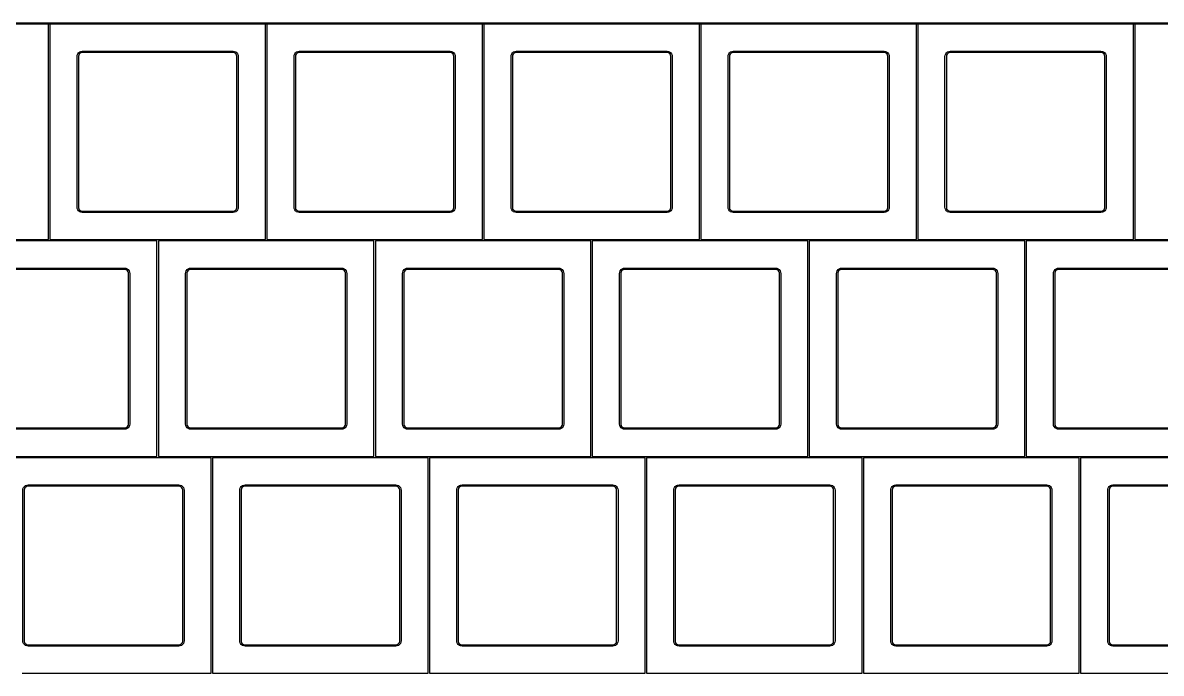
# Model space of a CAD drawing. Extents: x -14 to 295, y -179 to 10.
# Drawn here: x 45.2 to 144.9, y -47.4 to 9.6 of the extents above; entities that cross this region are included whole.
import ezdxf

# ---------------------------------------------------------------- set-up
doc = ezdxf.new("R2010")
doc.units = 0
doc.layers.add('BLACK', color=7, linetype='CONTINUOUS')

msp = doc.modelspace()

# ---------------------------------------------------------------- linework, layer by layer
at = {"layer": 'BLACK', "linetype": 'CONTINUOUS'}
for p, q in [((-1.25, 9.55), (294, 9.55)), ((294, 9.45), (-1.25, 9.45)), ((28.5, 9.56), (47.5, 9.56)), ((47.44, 9.44), (28.56, 9.44)), ((47.44, -9.44), (47.44, 9.44)), ((47.5, 9.56), (66.5, 9.56)), ((47.56, 9.44), (47.56, -9.44)), ((66.44, 9.44), (47.56, 9.44)), ((66.44, -9.44), (66.44, 9.44)), ((66.5, 9.56), (85.5, 9.56)), ((66.56, 9.44), (66.56, -9.44)), ((85.44, 9.44), (66.56, 9.44)), ((85.44, -9.44), (85.44, 9.44)), ((85.5, 9.56), (104.5, 9.56)), ((85.56, 9.44), (85.56, -9.44)), ((104.44, 9.44), (85.56, 9.44)), ((104.44, -9.44), (104.44, 9.44)), ((104.5, 9.56), (123.5, 9.56)), ((104.56, 9.44), (104.56, -9.44)), ((123.44, 9.44), (104.56, 9.44)), ((123.44, -9.44), (123.44, 9.44)), ((123.5, 9.56), (142.5, 9.56)), ((123.56, 9.44), (123.56, -9.44)), ((142.44, 9.44), (123.56, 9.44)), ((142.44, -9.44), (142.44, 9.44)), ((142.5, 9.56), (161.5, 9.56)), ((142.56, 9.44), (142.56, -9.44)), ((161.44, 9.44), (142.56, 9.44)), ((50.074731, 6.925269), (50.17, 6.998372)), ((50.17, 6.998372), (50.280943, 7.044326)), ((50.280943, 7.044326), (50.4, 7.06)), ((50.4, 7.06), (63.6, 7.06)), ((63.6, 7.06), (63.719057, 7.044326)), ((63.719057, 7.044326), (63.83, 6.998372)), ((63.83, 6.998372), (63.925269, 6.925269)), ((69.074731, 6.925269), (69.17, 6.998372)), ((69.17, 6.998372), (69.280943, 7.044326)), ((69.280943, 7.044326), (69.4, 7.06)), ((69.4, 7.06), (82.6, 7.06)), ((82.6, 7.06), (82.719057, 7.044326)), ((82.719057, 7.044326), (82.83, 6.998372)), ((82.83, 6.998372), (82.925269, 6.925269)), ((88.074731, 6.925269), (88.17, 6.998372)), ((88.17, 6.998372), (88.280943, 7.044326)), ((88.280943, 7.044326), (88.4, 7.06)), ((88.4, 7.06), (101.6, 7.06)), ((101.6, 7.06), (101.719057, 7.044326)), ((101.719057, 7.044326), (101.83, 6.998372)), ((101.83, 6.998372), (101.925269, 6.925269)), ((107.074731, 6.925269), (107.17, 6.998372)), ((107.17, 6.998372), (107.280943, 7.044326)), ((107.280943, 7.044326), (107.4, 7.06)), ((107.4, 7.06), (120.6, 7.06)), ((120.6, 7.06), (120.719057, 7.044326)), ((120.719057, 7.044326), (120.83, 6.998372)), ((120.83, 6.998372), (120.925269, 6.925269)), ((126.074731, 6.925269), (126.17, 6.998372)), ((126.17, 6.998372), (126.280943, 7.044326)), ((126.280943, 7.044326), (126.4, 7.06)), ((126.4, 7.06), (139.6, 7.06)), ((139.6, 7.06), (139.719057, 7.044326)), ((139.719057, 7.044326), (139.83, 6.998372)), ((139.83, 6.998372), (139.925269, 6.925269)), ((49.94, 6.6), (49.955674, 6.719057)), ((49.94, -6.6), (49.94, 6.6)), ((49.955674, 6.719057), (50.001628, 6.83)), ((50.001628, 6.83), (50.074731, 6.925269)), ((50.08317, 6.731235), (50.06, 6.644762)), ((50.06, 6.644762), (50.06, 6.6)), ((50.06, 6.6), (50.06, -6.6)), ((50.127932, 6.808765), (50.08317, 6.731235)), ((50.191235, 6.872068), (50.127932, 6.808765)), ((50.268765, 6.91683), (50.191235, 6.872068)), ((50.355238, 6.94), (50.268765, 6.91683)), ((50.4, 6.94), (50.355238, 6.94)), ((63.6, 6.94), (50.4, 6.94)), ((63.644762, 6.94), (63.6, 6.94)), ((63.731235, 6.91683), (63.644762, 6.94)), ((63.808765, 6.872068), (63.731235, 6.91683)), ((63.872068, 6.808765), (63.808765, 6.872068)), ((63.91683, 6.731235), (63.872068, 6.808765)), ((63.94, 6.644762), (63.91683, 6.731235)), ((63.925269, 6.925269), (63.998372, 6.83)), ((63.94, 6.6), (63.94, 6.644762)), ((63.94, -6.6), (63.94, 6.6)), ((63.998372, 6.83), (64.044326, 6.719057)), ((64.044326, 6.719057), (64.06, 6.6)), ((64.06, 6.6), (64.06, -6.6)), ((68.94, 6.6), (68.955674, 6.719057)), ((68.94, -6.6), (68.94, 6.6)), ((68.955674, 6.719057), (69.001628, 6.83)), ((69.001628, 6.83), (69.074731, 6.925269)), ((69.08317, 6.731235), (69.06, 6.644762)), ((69.06, 6.644762), (69.06, 6.6)), ((69.06, 6.6), (69.06, -6.6)), ((69.127932, 6.808765), (69.08317, 6.731235)), ((69.191235, 6.872068), (69.127932, 6.808765)), ((69.268765, 6.91683), (69.191235, 6.872068)), ((69.355238, 6.94), (69.268765, 6.91683)), ((69.4, 6.94), (69.355238, 6.94)), ((82.6, 6.94), (69.4, 6.94)), ((82.644762, 6.94), (82.6, 6.94)), ((82.731235, 6.91683), (82.644762, 6.94)), ((82.808765, 6.872068), (82.731235, 6.91683)), ((82.872068, 6.808765), (82.808765, 6.872068)), ((82.91683, 6.731235), (82.872068, 6.808765)), ((82.94, 6.644762), (82.91683, 6.731235)), ((82.925269, 6.925269), (82.998372, 6.83)), ((82.94, 6.6), (82.94, 6.644762)), ((82.94, -6.6), (82.94, 6.6)), ((82.998372, 6.83), (83.044326, 6.719057)), ((83.044326, 6.719057), (83.06, 6.6)), ((83.06, 6.6), (83.06, -6.6)), ((87.94, 6.6), (87.955674, 6.719057)), ((87.94, -6.6), (87.94, 6.6)), ((87.955674, 6.719057), (88.001628, 6.83)), ((88.001628, 6.83), (88.074731, 6.925269)), ((88.08317, 6.731235), (88.06, 6.644762)), ((88.06, 6.644762), (88.06, 6.6)), ((88.06, 6.6), (88.06, -6.6)), ((88.127932, 6.808765), (88.08317, 6.731235)), ((88.191235, 6.872068), (88.127932, 6.808765)), ((88.268765, 6.91683), (88.191235, 6.872068)), ((88.355238, 6.94), (88.268765, 6.91683)), ((88.4, 6.94), (88.355238, 6.94)), ((101.6, 6.94), (88.4, 6.94)), ((101.644762, 6.94), (101.6, 6.94)), ((101.731235, 6.91683), (101.644762, 6.94)), ((101.808765, 6.872068), (101.731235, 6.91683)), ((101.872068, 6.808765), (101.808765, 6.872068)), ((101.91683, 6.731235), (101.872068, 6.808765)), ((101.94, 6.644762), (101.91683, 6.731235)), ((101.925269, 6.925269), (101.998372, 6.83)), ((101.94, 6.6), (101.94, 6.644762)), ((101.94, -6.6), (101.94, 6.6)), ((101.998372, 6.83), (102.044326, 6.719057)), ((102.044326, 6.719057), (102.06, 6.6)), ((102.06, 6.6), (102.06, -6.6)), ((106.94, 6.6), (106.955674, 6.719057)), ((106.94, -6.6), (106.94, 6.6)), ((106.955674, 6.719057), (107.001628, 6.83)), ((107.001628, 6.83), (107.074731, 6.925269)), ((107.08317, 6.731235), (107.06, 6.644762)), ((107.06, 6.644762), (107.06, 6.6)), ((107.06, 6.6), (107.06, -6.6)), ((107.127932, 6.808765), (107.08317, 6.731235)), ((107.191235, 6.872068), (107.127932, 6.808765)), ((107.268765, 6.91683), (107.191235, 6.872068)), ((107.355238, 6.94), (107.268765, 6.91683)), ((107.4, 6.94), (107.355238, 6.94)), ((120.6, 6.94), (107.4, 6.94)), ((120.644762, 6.94), (120.6, 6.94)), ((120.731235, 6.91683), (120.644762, 6.94)), ((120.808765, 6.872068), (120.731235, 6.91683)), ((120.872068, 6.808765), (120.808765, 6.872068)), ((120.91683, 6.731235), (120.872068, 6.808765)), ((120.94, 6.644762), (120.91683, 6.731235)), ((120.925269, 6.925269), (120.998372, 6.83)), ((120.94, 6.6), (120.94, 6.644762)), ((120.94, -6.6), (120.94, 6.6)), ((120.998372, 6.83), (121.044326, 6.719057)), ((121.044326, 6.719057), (121.06, 6.6)), ((121.06, 6.6), (121.06, -6.6)), ((125.94, 6.6), (125.955674, 6.719057)), ((125.94, -6.6), (125.94, 6.6)), ((125.955674, 6.719057), (126.001628, 6.83)), ((126.001628, 6.83), (126.074731, 6.925269)), ((126.08317, 6.731235), (126.06, 6.644762)), ((126.06, 6.644762), (126.06, 6.6)), ((126.06, 6.6), (126.06, -6.6)), ((126.127932, 6.808765), (126.08317, 6.731235)), ((126.191235, 6.872068), (126.127932, 6.808765)), ((126.268765, 6.91683), (126.191235, 6.872068)), ((126.355238, 6.94), (126.268765, 6.91683)), ((126.4, 6.94), (126.355238, 6.94)), ((139.6, 6.94), (126.4, 6.94)), ((139.644762, 6.94), (139.6, 6.94)), ((139.731235, 6.91683), (139.644762, 6.94)), ((139.808765, 6.872068), (139.731235, 6.91683)), ((139.872068, 6.808765), (139.808765, 6.872068)), ((139.91683, 6.731235), (139.872068, 6.808765)), ((139.94, 6.644762), (139.91683, 6.731235)), ((139.925269, 6.925269), (139.998372, 6.83)), ((139.94, 6.6), (139.94, 6.644762)), ((139.94, -6.6), (139.94, 6.6)), ((139.998372, 6.83), (140.044326, 6.719057)), ((140.044326, 6.719057), (140.06, 6.6)), ((140.06, 6.6), (140.06, -6.6)), ((49.955674, -6.719057), (49.94, -6.6)), ((50.001628, -6.83), (49.955674, -6.719057)), ((50.074731, -6.925269), (50.001628, -6.83)), ((50.06, -6.6), (50.06, -6.644762)), ((50.06, -6.644762), (50.08317, -6.731235)), ((50.17, -6.998372), (50.074731, -6.925269)), ((50.08317, -6.731235), (50.127932, -6.808765)), ((50.127932, -6.808765), (50.191235, -6.872068)), ((50.191235, -6.872068), (50.268765, -6.91683)), ((50.268765, -6.91683), (50.355238, -6.94)), ((50.355238, -6.94), (50.4, -6.94)), ((50.4, -6.94), (63.6, -6.94)), ((63.6, -6.94), (63.644762, -6.94)), ((63.644762, -6.94), (63.731235, -6.91683)), ((63.731235, -6.91683), (63.808765, -6.872068)), ((63.808765, -6.872068), (63.872068, -6.808765)), ((63.925269, -6.925269), (63.83, -6.998372)), ((63.872068, -6.808765), (63.91683, -6.731235)), ((63.91683, -6.731235), (63.94, -6.644762)), ((63.998372, -6.83), (63.925269, -6.925269)), ((63.94, -6.644762), (63.94, -6.6)), ((64.044326, -6.719057), (63.998372, -6.83)), ((64.06, -6.6), (64.044326, -6.719057)), ((68.955674, -6.719057), (68.94, -6.6)), ((69.001628, -6.83), (68.955674, -6.719057)), ((69.074731, -6.925269), (69.001628, -6.83)), ((69.06, -6.6), (69.06, -6.644762)), ((69.06, -6.644762), (69.08317, -6.731235)), ((69.17, -6.998372), (69.074731, -6.925269)), ((69.08317, -6.731235), (69.127932, -6.808765)), ((69.127932, -6.808765), (69.191235, -6.872068)), ((69.191235, -6.872068), (69.268765, -6.91683)), ((69.268765, -6.91683), (69.355238, -6.94)), ((69.355238, -6.94), (69.4, -6.94)), ((69.4, -6.94), (82.6, -6.94)), ((82.6, -6.94), (82.644762, -6.94)), ((82.644762, -6.94), (82.731235, -6.91683)), ((82.731235, -6.91683), (82.808765, -6.872068)), ((82.808765, -6.872068), (82.872068, -6.808765)), ((82.925269, -6.925269), (82.83, -6.998372)), ((82.872068, -6.808765), (82.91683, -6.731235)), ((82.91683, -6.731235), (82.94, -6.644762)), ((82.998372, -6.83), (82.925269, -6.925269)), ((82.94, -6.644762), (82.94, -6.6)), ((83.044326, -6.719057), (82.998372, -6.83)), ((83.06, -6.6), (83.044326, -6.719057)), ((87.955674, -6.719057), (87.94, -6.6)), ((88.001628, -6.83), (87.955674, -6.719057)), ((88.074731, -6.925269), (88.001628, -6.83)), ((88.06, -6.6), (88.06, -6.644762)), ((88.06, -6.644762), (88.08317, -6.731235)), ((88.17, -6.998372), (88.074731, -6.925269)), ((88.08317, -6.731235), (88.127932, -6.808765)), ((88.127932, -6.808765), (88.191235, -6.872068)), ((88.191235, -6.872068), (88.268765, -6.91683)), ((88.268765, -6.91683), (88.355238, -6.94)), ((88.355238, -6.94), (88.4, -6.94)), ((88.4, -6.94), (101.6, -6.94)), ((101.6, -6.94), (101.644762, -6.94)), ((101.644762, -6.94), (101.731235, -6.91683)), ((101.731235, -6.91683), (101.808765, -6.872068)), ((101.808765, -6.872068), (101.872068, -6.808765)), ((101.925269, -6.925269), (101.83, -6.998372)), ((101.872068, -6.808765), (101.91683, -6.731235)), ((101.91683, -6.731235), (101.94, -6.644762)), ((101.998372, -6.83), (101.925269, -6.925269)), ((101.94, -6.644762), (101.94, -6.6)), ((102.044326, -6.719057), (101.998372, -6.83)), ((102.06, -6.6), (102.044326, -6.719057)), ((106.955674, -6.719057), (106.94, -6.6)), ((107.001628, -6.83), (106.955674, -6.719057)), ((107.074731, -6.925269), (107.001628, -6.83)), ((107.06, -6.6), (107.06, -6.644762)), ((107.06, -6.644762), (107.08317, -6.731235)), ((107.17, -6.998372), (107.074731, -6.925269)), ((107.08317, -6.731235), (107.127932, -6.808765)), ((107.127932, -6.808765), (107.191235, -6.872068)), ((107.191235, -6.872068), (107.268765, -6.91683)), ((107.268765, -6.91683), (107.355238, -6.94)), ((107.355238, -6.94), (107.4, -6.94)), ((107.4, -6.94), (120.6, -6.94)), ((120.6, -6.94), (120.644762, -6.94)), ((120.644762, -6.94), (120.731235, -6.91683)), ((120.731235, -6.91683), (120.808765, -6.872068)), ((120.808765, -6.872068), (120.872068, -6.808765)), ((120.925269, -6.925269), (120.83, -6.998372)), ((120.872068, -6.808765), (120.91683, -6.731235)), ((120.91683, -6.731235), (120.94, -6.644762)), ((120.998372, -6.83), (120.925269, -6.925269)), ((120.94, -6.644762), (120.94, -6.6)), ((121.044326, -6.719057), (120.998372, -6.83)), ((121.06, -6.6), (121.044326, -6.719057)), ((125.955674, -6.719057), (125.94, -6.6)), ((126.001628, -6.83), (125.955674, -6.719057)), ((126.074731, -6.925269), (126.001628, -6.83)), ((126.06, -6.6), (126.06, -6.644762)), ((126.06, -6.644762), (126.08317, -6.731235)), ((126.17, -6.998372), (126.074731, -6.925269)), ((126.08317, -6.731235), (126.127932, -6.808765)), ((126.127932, -6.808765), (126.191235, -6.872068)), ((126.191235, -6.872068), (126.268765, -6.91683)), ((126.268765, -6.91683), (126.355238, -6.94)), ((126.355238, -6.94), (126.4, -6.94)), ((126.4, -6.94), (139.6, -6.94)), ((139.6, -6.94), (139.644762, -6.94)), ((139.644762, -6.94), (139.731235, -6.91683)), ((139.731235, -6.91683), (139.808765, -6.872068)), ((139.808765, -6.872068), (139.872068, -6.808765)), ((139.925269, -6.925269), (139.83, -6.998372)), ((139.872068, -6.808765), (139.91683, -6.731235)), ((139.91683, -6.731235), (139.94, -6.644762)), ((139.998372, -6.83), (139.925269, -6.925269)), ((139.94, -6.644762), (139.94, -6.6)), ((140.044326, -6.719057), (139.998372, -6.83)), ((140.06, -6.6), (140.044326, -6.719057)), ((50.280943, -7.044326), (50.17, -6.998372)), ((50.4, -7.06), (50.280943, -7.044326)), ((63.6, -7.06), (50.4, -7.06)), ((63.719057, -7.044326), (63.6, -7.06)), ((63.83, -6.998372), (63.719057, -7.044326)), ((69.280943, -7.044326), (69.17, -6.998372)), ((69.4, -7.06), (69.280943, -7.044326)), ((82.6, -7.06), (69.4, -7.06)), ((82.719057, -7.044326), (82.6, -7.06)), ((82.83, -6.998372), (82.719057, -7.044326)), ((88.280943, -7.044326), (88.17, -6.998372)), ((88.4, -7.06), (88.280943, -7.044326)), ((101.6, -7.06), (88.4, -7.06)), ((101.719057, -7.044326), (101.6, -7.06)), ((101.83, -6.998372), (101.719057, -7.044326)), ((107.280943, -7.044326), (107.17, -6.998372)), ((107.4, -7.06), (107.280943, -7.044326)), ((120.6, -7.06), (107.4, -7.06)), ((120.719057, -7.044326), (120.6, -7.06)), ((120.83, -6.998372), (120.719057, -7.044326)), ((126.280943, -7.044326), (126.17, -6.998372)), ((126.4, -7.06), (126.280943, -7.044326)), ((139.6, -7.06), (126.4, -7.06)), ((139.719057, -7.044326), (139.6, -7.06)), ((139.83, -6.998372), (139.719057, -7.044326)), ((33.25, -9.44), (47.44, -9.44)), ((47.5, -9.56), (38.06, -9.56)), ((56.94, -9.56), (47.5, -9.56)), ((47.56, -9.44), (57, -9.44)), ((56.94, -28.44), (56.94, -9.56)), ((57, -9.44), (66.44, -9.44)), ((57.06, -9.56), (57.06, -28.44)), ((66.5, -9.56), (57.06, -9.56)), ((75.94, -9.56), (66.5, -9.56)), ((66.56, -9.44), (76, -9.44)), ((75.94, -28.44), (75.94, -9.56)), ((76, -9.44), (85.44, -9.44)), ((76.06, -9.56), (76.06, -28.44)), ((85.5, -9.56), (76.06, -9.56)), ((94.94, -9.56), (85.5, -9.56)), ((85.56, -9.44), (95, -9.44)), ((94.94, -28.44), (94.94, -9.56)), ((95, -9.44), (104.44, -9.44)), ((95.06, -9.56), (95.06, -28.44)), ((104.5, -9.56), (95.06, -9.56)), ((113.94, -9.56), (104.5, -9.56)), ((104.56, -9.44), (114, -9.44)), ((113.94, -28.44), (113.94, -9.56)), ((114, -9.44), (123.44, -9.44)), ((114.06, -9.56), (114.06, -28.44)), ((123.5, -9.56), (114.06, -9.56)), ((132.94, -9.56), (123.5, -9.56)), ((123.56, -9.44), (133, -9.44)), ((132.94, -28.44), (132.94, -9.56)), ((133, -9.44), (142.44, -9.44)), ((133.06, -9.56), (133.06, -28.44)), ((142.5, -9.56), (133.06, -9.56)), ((151.94, -9.56), (142.5, -9.56)), ((142.56, -9.44), (152, -9.44)), ((40.9, -11.94), (54.1, -11.94)), ((54.1, -11.94), (54.219057, -11.955674)), ((54.219057, -11.955674), (54.33, -12.001628)), ((59.67, -12.001628), (59.780943, -11.955674)), ((59.780943, -11.955674), (59.9, -11.94)), ((59.9, -11.94), (73.1, -11.94)), ((73.1, -11.94), (73.219057, -11.955674)), ((73.219057, -11.955674), (73.33, -12.001628)), ((78.67, -12.001628), (78.780943, -11.955674)), ((78.780943, -11.955674), (78.9, -11.94)), ((78.9, -11.94), (92.1, -11.94)), ((92.1, -11.94), (92.219057, -11.955674)), ((92.219057, -11.955674), (92.33, -12.001628)), ((97.67, -12.001628), (97.780943, -11.955674)), ((97.780943, -11.955674), (97.9, -11.94)), ((97.9, -11.94), (111.1, -11.94)), ((111.1, -11.94), (111.219057, -11.955674)), ((111.219057, -11.955674), (111.33, -12.001628)), ((116.67, -12.001628), (116.780943, -11.955674)), ((116.780943, -11.955674), (116.9, -11.94)), ((116.9, -11.94), (130.1, -11.94)), ((130.1, -11.94), (130.219057, -11.955674)), ((130.219057, -11.955674), (130.33, -12.001628)), ((135.67, -12.001628), (135.780943, -11.955674)), ((135.780943, -11.955674), (135.9, -11.94)), ((135.9, -11.94), (149.1, -11.94)), ((54.1, -12.06), (40.9, -12.06)), ((54.144762, -12.06), (54.1, -12.06)), ((54.231235, -12.08317), (54.144762, -12.06)), ((54.308765, -12.127932), (54.231235, -12.08317)), ((54.372068, -12.191235), (54.308765, -12.127932)), ((54.33, -12.001628), (54.425269, -12.074731)), ((54.41683, -12.268765), (54.372068, -12.191235)), ((54.44, -12.355238), (54.41683, -12.268765)), ((54.425269, -12.074731), (54.498372, -12.17)), ((54.44, -12.4), (54.44, -12.355238)), ((54.44, -25.6), (54.44, -12.4)), ((54.498372, -12.17), (54.544326, -12.280943)), ((54.544326, -12.280943), (54.56, -12.4)), ((54.56, -12.4), (54.56, -25.6)), ((59.44, -12.4), (59.455674, -12.280943)), ((59.44, -25.6), (59.44, -12.4)), ((59.455674, -12.280943), (59.501628, -12.17)), ((59.501628, -12.17), (59.574731, -12.074731)), ((59.58317, -12.268765), (59.56, -12.355238)), ((59.56, -12.355238), (59.56, -12.4)), ((59.56, -12.4), (59.56, -25.6)), ((59.574731, -12.074731), (59.67, -12.001628)), ((59.627932, -12.191235), (59.58317, -12.268765)), ((59.691235, -12.127932), (59.627932, -12.191235)), ((59.768765, -12.08317), (59.691235, -12.127932)), ((59.855238, -12.06), (59.768765, -12.08317)), ((59.9, -12.06), (59.855238, -12.06)), ((73.1, -12.06), (59.9, -12.06)), ((73.144762, -12.06), (73.1, -12.06)), ((73.231235, -12.08317), (73.144762, -12.06)), ((73.308765, -12.127932), (73.231235, -12.08317)), ((73.372068, -12.191235), (73.308765, -12.127932)), ((73.33, -12.001628), (73.425269, -12.074731)), ((73.41683, -12.268765), (73.372068, -12.191235)), ((73.44, -12.355238), (73.41683, -12.268765)), ((73.425269, -12.074731), (73.498372, -12.17)), ((73.44, -12.4), (73.44, -12.355238)), ((73.44, -25.6), (73.44, -12.4)), ((73.498372, -12.17), (73.544326, -12.280943)), ((73.544326, -12.280943), (73.56, -12.4)), ((73.56, -12.4), (73.56, -25.6)), ((78.44, -12.4), (78.455674, -12.280943)), ((78.44, -25.6), (78.44, -12.4)), ((78.455674, -12.280943), (78.501628, -12.17)), ((78.501628, -12.17), (78.574731, -12.074731)), ((78.58317, -12.268765), (78.56, -12.355238)), ((78.56, -12.355238), (78.56, -12.4)), ((78.56, -12.4), (78.56, -25.6)), ((78.574731, -12.074731), (78.67, -12.001628)), ((78.627932, -12.191235), (78.58317, -12.268765)), ((78.691235, -12.127932), (78.627932, -12.191235)), ((78.768765, -12.08317), (78.691235, -12.127932)), ((78.855238, -12.06), (78.768765, -12.08317)), ((78.9, -12.06), (78.855238, -12.06)), ((92.1, -12.06), (78.9, -12.06)), ((92.144762, -12.06), (92.1, -12.06)), ((92.231235, -12.08317), (92.144762, -12.06)), ((92.308765, -12.127932), (92.231235, -12.08317)), ((92.372068, -12.191235), (92.308765, -12.127932)), ((92.33, -12.001628), (92.425269, -12.074731)), ((92.41683, -12.268765), (92.372068, -12.191235)), ((92.44, -12.355238), (92.41683, -12.268765)), ((92.425269, -12.074731), (92.498372, -12.17)), ((92.44, -12.4), (92.44, -12.355238)), ((92.44, -25.6), (92.44, -12.4)), ((92.498372, -12.17), (92.544326, -12.280943)), ((92.544326, -12.280943), (92.56, -12.4)), ((92.56, -12.4), (92.56, -25.6)), ((97.44, -12.4), (97.455674, -12.280943)), ((97.44, -25.6), (97.44, -12.4)), ((97.455674, -12.280943), (97.501628, -12.17)), ((97.501628, -12.17), (97.574731, -12.074731)), ((97.58317, -12.268765), (97.56, -12.355238)), ((97.56, -12.355238), (97.56, -12.4)), ((97.56, -12.4), (97.56, -25.6)), ((97.574731, -12.074731), (97.67, -12.001628)), ((97.627932, -12.191235), (97.58317, -12.268765)), ((97.691235, -12.127932), (97.627932, -12.191235)), ((97.768765, -12.08317), (97.691235, -12.127932)), ((97.855238, -12.06), (97.768765, -12.08317)), ((97.9, -12.06), (97.855238, -12.06)), ((111.1, -12.06), (97.9, -12.06)), ((111.144762, -12.06), (111.1, -12.06)), ((111.231235, -12.08317), (111.144762, -12.06)), ((111.308765, -12.127932), (111.231235, -12.08317)), ((111.372068, -12.191235), (111.308765, -12.127932)), ((111.33, -12.001628), (111.425269, -12.074731)), ((111.41683, -12.268765), (111.372068, -12.191235)), ((111.44, -12.355238), (111.41683, -12.268765)), ((111.425269, -12.074731), (111.498372, -12.17)), ((111.44, -12.4), (111.44, -12.355238)), ((111.44, -25.6), (111.44, -12.4)), ((111.498372, -12.17), (111.544326, -12.280943)), ((111.544326, -12.280943), (111.56, -12.4)), ((111.56, -12.4), (111.56, -25.6)), ((116.44, -12.4), (116.455674, -12.280943)), ((116.44, -25.6), (116.44, -12.4)), ((116.455674, -12.280943), (116.501628, -12.17)), ((116.501628, -12.17), (116.574731, -12.074731)), ((116.58317, -12.268765), (116.56, -12.355238)), ((116.56, -12.355238), (116.56, -12.4)), ((116.56, -12.4), (116.56, -25.6)), ((116.574731, -12.074731), (116.67, -12.001628)), ((116.627932, -12.191235), (116.58317, -12.268765)), ((116.691235, -12.127932), (116.627932, -12.191235)), ((116.768765, -12.08317), (116.691235, -12.127932)), ((116.855238, -12.06), (116.768765, -12.08317)), ((116.9, -12.06), (116.855238, -12.06)), ((130.1, -12.06), (116.9, -12.06)), ((130.144762, -12.06), (130.1, -12.06)), ((130.231235, -12.08317), (130.144762, -12.06)), ((130.308765, -12.127932), (130.231235, -12.08317)), ((130.372068, -12.191235), (130.308765, -12.127932)), ((130.33, -12.001628), (130.425269, -12.074731)), ((130.41683, -12.268765), (130.372068, -12.191235)), ((130.44, -12.355238), (130.41683, -12.268765)), ((130.425269, -12.074731), (130.498372, -12.17)), ((130.44, -12.4), (130.44, -12.355238)), ((130.44, -25.6), (130.44, -12.4)), ((130.498372, -12.17), (130.544326, -12.280943)), ((130.544326, -12.280943), (130.56, -12.4)), ((130.56, -12.4), (130.56, -25.6)), ((135.44, -12.4), (135.455674, -12.280943)), ((135.44, -25.6), (135.44, -12.4)), ((135.455674, -12.280943), (135.501628, -12.17)), ((135.501628, -12.17), (135.574731, -12.074731)), ((135.58317, -12.268765), (135.56, -12.355238)), ((135.56, -12.355238), (135.56, -12.4)), ((135.56, -12.4), (135.56, -25.6)), ((135.574731, -12.074731), (135.67, -12.001628)), ((135.627932, -12.191235), (135.58317, -12.268765)), ((135.691235, -12.127932), (135.627932, -12.191235)), ((135.768765, -12.08317), (135.691235, -12.127932)), ((135.855238, -12.06), (135.768765, -12.08317)), ((135.9, -12.06), (135.855238, -12.06)), ((149.1, -12.06), (135.9, -12.06)), ((54.144762, -25.94), (54.231235, -25.91683)), ((54.231235, -25.91683), (54.308765, -25.872068)), ((54.308765, -25.872068), (54.372068, -25.808765)), ((54.372068, -25.808765), (54.41683, -25.731235)), ((54.41683, -25.731235), (54.44, -25.644762)), ((54.498372, -25.83), (54.425269, -25.925269)), ((54.44, -25.644762), (54.44, -25.6)), ((54.544326, -25.719057), (54.498372, -25.83)), ((54.56, -25.6), (54.544326, -25.719057)), ((59.455674, -25.719057), (59.44, -25.6)), ((59.501628, -25.83), (59.455674, -25.719057)), ((59.574731, -25.925269), (59.501628, -25.83)), ((59.56, -25.6), (59.56, -25.644762)), ((59.56, -25.644762), (59.58317, -25.731235)), ((59.58317, -25.731235), (59.627932, -25.808765)), ((59.627932, -25.808765), (59.691235, -25.872068)), ((59.691235, -25.872068), (59.768765, -25.91683)), ((59.768765, -25.91683), (59.855238, -25.94)), ((73.144762, -25.94), (73.231235, -25.91683)), ((73.231235, -25.91683), (73.308765, -25.872068)), ((73.308765, -25.872068), (73.372068, -25.808765)), ((73.372068, -25.808765), (73.41683, -25.731235)), ((73.41683, -25.731235), (73.44, -25.644762)), ((73.498372, -25.83), (73.425269, -25.925269)), ((73.44, -25.644762), (73.44, -25.6)), ((73.544326, -25.719057), (73.498372, -25.83)), ((73.56, -25.6), (73.544326, -25.719057)), ((78.455674, -25.719057), (78.44, -25.6)), ((78.501628, -25.83), (78.455674, -25.719057)), ((78.574731, -25.925269), (78.501628, -25.83)), ((78.56, -25.6), (78.56, -25.644762)), ((78.56, -25.644762), (78.58317, -25.731235)), ((78.58317, -25.731235), (78.627932, -25.808765)), ((78.627932, -25.808765), (78.691235, -25.872068)), ((78.691235, -25.872068), (78.768765, -25.91683)), ((78.768765, -25.91683), (78.855238, -25.94)), ((92.144762, -25.94), (92.231235, -25.91683)), ((92.231235, -25.91683), (92.308765, -25.872068)), ((92.308765, -25.872068), (92.372068, -25.808765)), ((92.372068, -25.808765), (92.41683, -25.731235)), ((92.41683, -25.731235), (92.44, -25.644762)), ((92.498372, -25.83), (92.425269, -25.925269)), ((92.44, -25.644762), (92.44, -25.6)), ((92.544326, -25.719057), (92.498372, -25.83)), ((92.56, -25.6), (92.544326, -25.719057)), ((97.455674, -25.719057), (97.44, -25.6)), ((97.501628, -25.83), (97.455674, -25.719057)), ((97.574731, -25.925269), (97.501628, -25.83)), ((97.56, -25.6), (97.56, -25.644762)), ((97.56, -25.644762), (97.58317, -25.731235)), ((97.58317, -25.731235), (97.627932, -25.808765)), ((97.627932, -25.808765), (97.691235, -25.872068)), ((97.691235, -25.872068), (97.768765, -25.91683)), ((97.768765, -25.91683), (97.855238, -25.94)), ((111.144762, -25.94), (111.231235, -25.91683)), ((111.231235, -25.91683), (111.308765, -25.872068)), ((111.308765, -25.872068), (111.372068, -25.808765)), ((111.372068, -25.808765), (111.41683, -25.731235)), ((111.41683, -25.731235), (111.44, -25.644762)), ((111.498372, -25.83), (111.425269, -25.925269)), ((111.44, -25.644762), (111.44, -25.6)), ((111.544326, -25.719057), (111.498372, -25.83)), ((111.56, -25.6), (111.544326, -25.719057)), ((116.455674, -25.719057), (116.44, -25.6)), ((116.501628, -25.83), (116.455674, -25.719057)), ((116.574731, -25.925269), (116.501628, -25.83)), ((116.56, -25.6), (116.56, -25.644762)), ((116.56, -25.644762), (116.58317, -25.731235)), ((116.58317, -25.731235), (116.627932, -25.808765)), ((116.627932, -25.808765), (116.691235, -25.872068)), ((116.691235, -25.872068), (116.768765, -25.91683)), ((116.768765, -25.91683), (116.855238, -25.94)), ((130.144762, -25.94), (130.231235, -25.91683)), ((130.231235, -25.91683), (130.308765, -25.872068)), ((130.308765, -25.872068), (130.372068, -25.808765)), ((130.372068, -25.808765), (130.41683, -25.731235)), ((130.41683, -25.731235), (130.44, -25.644762)), ((130.498372, -25.83), (130.425269, -25.925269)), ((130.44, -25.644762), (130.44, -25.6)), ((130.544326, -25.719057), (130.498372, -25.83)), ((130.56, -25.6), (130.544326, -25.719057)), ((135.455674, -25.719057), (135.44, -25.6)), ((135.501628, -25.83), (135.455674, -25.719057)), ((135.574731, -25.925269), (135.501628, -25.83)), ((135.56, -25.6), (135.56, -25.644762)), ((135.56, -25.644762), (135.58317, -25.731235)), ((135.58317, -25.731235), (135.627932, -25.808765)), ((135.627932, -25.808765), (135.691235, -25.872068)), ((135.691235, -25.872068), (135.768765, -25.91683)), ((135.768765, -25.91683), (135.855238, -25.94)), ((40.9, -25.94), (54.1, -25.94)), ((54.1, -26.06), (40.9, -26.06)), ((54.1, -25.94), (54.144762, -25.94)), ((54.219057, -26.044326), (54.1, -26.06)), ((54.33, -25.998372), (54.219057, -26.044326)), ((54.425269, -25.925269), (54.33, -25.998372)), ((59.67, -25.998372), (59.574731, -25.925269)), ((59.780943, -26.044326), (59.67, -25.998372)), ((59.9, -26.06), (59.780943, -26.044326)), ((59.855238, -25.94), (59.9, -25.94)), ((59.9, -25.94), (73.1, -25.94)), ((73.1, -26.06), (59.9, -26.06)), ((73.1, -25.94), (73.144762, -25.94)), ((73.219057, -26.044326), (73.1, -26.06)), ((73.33, -25.998372), (73.219057, -26.044326)), ((73.425269, -25.925269), (73.33, -25.998372)), ((78.67, -25.998372), (78.574731, -25.925269)), ((78.780943, -26.044326), (78.67, -25.998372)), ((78.9, -26.06), (78.780943, -26.044326)), ((78.855238, -25.94), (78.9, -25.94)), ((78.9, -25.94), (92.1, -25.94)), ((92.1, -26.06), (78.9, -26.06)), ((92.1, -25.94), (92.144762, -25.94)), ((92.219057, -26.044326), (92.1, -26.06)), ((92.33, -25.998372), (92.219057, -26.044326)), ((92.425269, -25.925269), (92.33, -25.998372)), ((97.67, -25.998372), (97.574731, -25.925269)), ((97.780943, -26.044326), (97.67, -25.998372)), ((97.9, -26.06), (97.780943, -26.044326)), ((97.855238, -25.94), (97.9, -25.94)), ((97.9, -25.94), (111.1, -25.94)), ((111.1, -26.06), (97.9, -26.06)), ((111.1, -25.94), (111.144762, -25.94)), ((111.219057, -26.044326), (111.1, -26.06)), ((111.33, -25.998372), (111.219057, -26.044326)), ((111.425269, -25.925269), (111.33, -25.998372)), ((116.67, -25.998372), (116.574731, -25.925269)), ((116.780943, -26.044326), (116.67, -25.998372)), ((116.9, -26.06), (116.780943, -26.044326)), ((116.855238, -25.94), (116.9, -25.94)), ((116.9, -25.94), (130.1, -25.94)), ((130.1, -26.06), (116.9, -26.06)), ((130.1, -25.94), (130.144762, -25.94)), ((130.219057, -26.044326), (130.1, -26.06)), ((130.33, -25.998372), (130.219057, -26.044326)), ((130.425269, -25.925269), (130.33, -25.998372)), ((135.67, -25.998372), (135.574731, -25.925269)), ((135.780943, -26.044326), (135.67, -25.998372)), ((135.9, -26.06), (135.780943, -26.044326)), ((135.855238, -25.94), (135.9, -25.94)), ((135.9, -25.94), (149.1, -25.94)), ((149.1, -26.06), (135.9, -26.06)), ((42.75, -28.44), (56.94, -28.44)), ((57, -28.56), (42.81, -28.56)), ((61.69, -28.56), (57, -28.56)), ((57.06, -28.44), (61.75, -28.44)), ((61.69, -47.44), (61.69, -28.56)), ((61.75, -28.44), (75.94, -28.44)), ((61.81, -28.56), (61.81, -47.44)), ((76, -28.56), (61.81, -28.56)), ((80.69, -28.56), (76, -28.56)), ((76.06, -28.44), (80.75, -28.44)), ((80.69, -47.44), (80.69, -28.56)), ((80.75, -28.44), (94.94, -28.44)), ((80.81, -28.56), (80.81, -47.44)), ((95, -28.56), (80.81, -28.56)), ((99.69, -28.56), (95, -28.56)), ((95.06, -28.44), (99.75, -28.44)), ((99.69, -47.44), (99.69, -28.56)), ((99.75, -28.44), (113.94, -28.44)), ((99.81, -28.56), (99.81, -47.44)), ((114, -28.56), (99.81, -28.56)), ((118.69, -28.56), (114, -28.56)), ((114.06, -28.44), (118.75, -28.44)), ((118.69, -47.44), (118.69, -28.56)), ((118.75, -28.44), (132.94, -28.44)), ((118.81, -28.56), (118.81, -47.44)), ((133, -28.56), (118.81, -28.56)), ((137.69, -28.56), (133, -28.56)), ((133.06, -28.44), (137.75, -28.44)), ((137.69, -47.44), (137.69, -28.56)), ((137.75, -28.44), (151.94, -28.44)), ((137.81, -28.56), (137.81, -47.44)), ((152, -28.56), (137.81, -28.56)), ((45.19, -31.4), (45.205674, -31.280943)), ((45.19, -44.6), (45.19, -31.4)), ((45.205674, -31.280943), (45.251628, -31.17)), ((45.251628, -31.17), (45.324731, -31.074731)), ((45.33317, -31.268765), (45.31, -31.355238)), ((45.31, -31.355238), (45.31, -31.4)), ((45.31, -31.4), (45.31, -44.6)), ((45.324731, -31.074731), (45.42, -31.001628)), ((45.377932, -31.191235), (45.33317, -31.268765)), ((45.441235, -31.127932), (45.377932, -31.191235)), ((45.42, -31.001628), (45.530943, -30.955674)), ((45.518765, -31.08317), (45.441235, -31.127932)), ((45.605238, -31.06), (45.518765, -31.08317)), ((45.530943, -30.955674), (45.65, -30.94)), ((45.65, -31.06), (45.605238, -31.06)), ((45.65, -30.94), (58.85, -30.94)), ((58.85, -31.06), (45.65, -31.06)), ((58.85, -30.94), (58.969057, -30.955674)), ((58.894762, -31.06), (58.85, -31.06)), ((58.981235, -31.08317), (58.894762, -31.06)), ((58.969057, -30.955674), (59.08, -31.001628)), ((59.058765, -31.127932), (58.981235, -31.08317)), ((59.122068, -31.191235), (59.058765, -31.127932)), ((59.08, -31.001628), (59.175269, -31.074731)), ((59.16683, -31.268765), (59.122068, -31.191235)), ((59.19, -31.355238), (59.16683, -31.268765)), ((59.175269, -31.074731), (59.248372, -31.17)), ((59.19, -31.4), (59.19, -31.355238)), ((59.19, -44.6), (59.19, -31.4)), ((59.248372, -31.17), (59.294326, -31.280943)), ((59.294326, -31.280943), (59.31, -31.4)), ((59.31, -31.4), (59.31, -44.6)), ((64.19, -31.4), (64.205674, -31.280943)), ((64.19, -44.6), (64.19, -31.4)), ((64.205674, -31.280943), (64.251628, -31.17)), ((64.251628, -31.17), (64.324731, -31.074731)), ((64.33317, -31.268765), (64.31, -31.355238)), ((64.31, -31.355238), (64.31, -31.4)), ((64.31, -31.4), (64.31, -44.6)), ((64.324731, -31.074731), (64.42, -31.001628)), ((64.377932, -31.191235), (64.33317, -31.268765)), ((64.441235, -31.127932), (64.377932, -31.191235)), ((64.42, -31.001628), (64.530943, -30.955674)), ((64.518765, -31.08317), (64.441235, -31.127932)), ((64.605238, -31.06), (64.518765, -31.08317)), ((64.530943, -30.955674), (64.65, -30.94)), ((64.65, -31.06), (64.605238, -31.06)), ((64.65, -30.94), (77.85, -30.94)), ((77.85, -31.06), (64.65, -31.06)), ((77.85, -30.94), (77.969057, -30.955674)), ((77.894762, -31.06), (77.85, -31.06)), ((77.981235, -31.08317), (77.894762, -31.06)), ((77.969057, -30.955674), (78.08, -31.001628)), ((78.058765, -31.127932), (77.981235, -31.08317)), ((78.122068, -31.191235), (78.058765, -31.127932)), ((78.08, -31.001628), (78.175269, -31.074731)), ((78.16683, -31.268765), (78.122068, -31.191235)), ((78.19, -31.355238), (78.16683, -31.268765)), ((78.175269, -31.074731), (78.248372, -31.17)), ((78.19, -31.4), (78.19, -31.355238)), ((78.19, -44.6), (78.19, -31.4)), ((78.248372, -31.17), (78.294326, -31.280943)), ((78.294326, -31.280943), (78.31, -31.4)), ((78.31, -31.4), (78.31, -44.6)), ((83.19, -31.4), (83.205674, -31.280943)), ((83.19, -44.6), (83.19, -31.4)), ((83.205674, -31.280943), (83.251628, -31.17)), ((83.251628, -31.17), (83.324731, -31.074731)), ((83.33317, -31.268765), (83.31, -31.355238)), ((83.31, -31.355238), (83.31, -31.4)), ((83.31, -31.4), (83.31, -44.6)), ((83.324731, -31.074731), (83.42, -31.001628)), ((83.377932, -31.191235), (83.33317, -31.268765)), ((83.441235, -31.127932), (83.377932, -31.191235)), ((83.42, -31.001628), (83.530943, -30.955674)), ((83.518765, -31.08317), (83.441235, -31.127932)), ((83.605238, -31.06), (83.518765, -31.08317)), ((83.530943, -30.955674), (83.65, -30.94)), ((83.65, -31.06), (83.605238, -31.06)), ((83.65, -30.94), (96.85, -30.94)), ((96.85, -31.06), (83.65, -31.06)), ((96.85, -30.94), (96.969057, -30.955674)), ((96.894762, -31.06), (96.85, -31.06)), ((96.981235, -31.08317), (96.894762, -31.06)), ((96.969057, -30.955674), (97.08, -31.001628)), ((97.058765, -31.127932), (96.981235, -31.08317)), ((97.122068, -31.191235), (97.058765, -31.127932)), ((97.08, -31.001628), (97.175269, -31.074731)), ((97.16683, -31.268765), (97.122068, -31.191235)), ((97.19, -31.355238), (97.16683, -31.268765)), ((97.175269, -31.074731), (97.248372, -31.17)), ((97.19, -31.4), (97.19, -31.355238)), ((97.19, -44.6), (97.19, -31.4)), ((97.248372, -31.17), (97.294326, -31.280943)), ((97.294326, -31.280943), (97.31, -31.4)), ((97.31, -31.4), (97.31, -44.6)), ((102.19, -31.4), (102.205674, -31.280943)), ((102.19, -44.6), (102.19, -31.4)), ((102.205674, -31.280943), (102.251628, -31.17)), ((102.251628, -31.17), (102.324731, -31.074731)), ((102.33317, -31.268765), (102.31, -31.355238)), ((102.31, -31.355238), (102.31, -31.4)), ((102.31, -31.4), (102.31, -44.6)), ((102.324731, -31.074731), (102.42, -31.001628)), ((102.377932, -31.191235), (102.33317, -31.268765)), ((102.441235, -31.127932), (102.377932, -31.191235)), ((102.42, -31.001628), (102.530943, -30.955674)), ((102.518765, -31.08317), (102.441235, -31.127932)), ((102.605238, -31.06), (102.518765, -31.08317)), ((102.530943, -30.955674), (102.65, -30.94)), ((102.65, -31.06), (102.605238, -31.06)), ((102.65, -30.94), (115.85, -30.94)), ((115.85, -31.06), (102.65, -31.06)), ((115.85, -30.94), (115.969057, -30.955674)), ((115.894762, -31.06), (115.85, -31.06)), ((115.981235, -31.08317), (115.894762, -31.06)), ((115.969057, -30.955674), (116.08, -31.001628)), ((116.058765, -31.127932), (115.981235, -31.08317)), ((116.122068, -31.191235), (116.058765, -31.127932)), ((116.08, -31.001628), (116.175269, -31.074731)), ((116.16683, -31.268765), (116.122068, -31.191235)), ((116.19, -31.355238), (116.16683, -31.268765)), ((116.175269, -31.074731), (116.248372, -31.17)), ((116.19, -31.4), (116.19, -31.355238)), ((116.19, -44.6), (116.19, -31.4)), ((116.248372, -31.17), (116.294326, -31.280943)), ((116.294326, -31.280943), (116.31, -31.4)), ((116.31, -31.4), (116.31, -44.6)), ((121.19, -31.4), (121.205674, -31.280943)), ((121.19, -44.6), (121.19, -31.4)), ((121.205674, -31.280943), (121.251628, -31.17)), ((121.251628, -31.17), (121.324731, -31.074731)), ((121.33317, -31.268765), (121.31, -31.355238)), ((121.31, -31.355238), (121.31, -31.4)), ((121.31, -31.4), (121.31, -44.6)), ((121.324731, -31.074731), (121.42, -31.001628)), ((121.377932, -31.191235), (121.33317, -31.268765)), ((121.441235, -31.127932), (121.377932, -31.191235)), ((121.42, -31.001628), (121.530943, -30.955674)), ((121.518765, -31.08317), (121.441235, -31.127932)), ((121.605238, -31.06), (121.518765, -31.08317)), ((121.530943, -30.955674), (121.65, -30.94)), ((121.65, -31.06), (121.605238, -31.06)), ((121.65, -30.94), (134.85, -30.94)), ((134.85, -31.06), (121.65, -31.06)), ((134.85, -30.94), (134.969057, -30.955674)), ((134.894762, -31.06), (134.85, -31.06)), ((134.981235, -31.08317), (134.894762, -31.06)), ((134.969057, -30.955674), (135.08, -31.001628)), ((135.058765, -31.127932), (134.981235, -31.08317)), ((135.122068, -31.191235), (135.058765, -31.127932)), ((135.08, -31.001628), (135.175269, -31.074731)), ((135.16683, -31.268765), (135.122068, -31.191235)), ((135.19, -31.355238), (135.16683, -31.268765)), ((135.175269, -31.074731), (135.248372, -31.17)), ((135.19, -31.4), (135.19, -31.355238)), ((135.19, -44.6), (135.19, -31.4)), ((135.248372, -31.17), (135.294326, -31.280943)), ((135.294326, -31.280943), (135.31, -31.4)), ((135.31, -31.4), (135.31, -44.6)), ((140.19, -31.4), (140.205674, -31.280943)), ((140.19, -44.6), (140.19, -31.4)), ((140.205674, -31.280943), (140.251628, -31.17)), ((140.251628, -31.17), (140.324731, -31.074731)), ((140.33317, -31.268765), (140.31, -31.355238)), ((140.31, -31.355238), (140.31, -31.4)), ((140.31, -31.4), (140.31, -44.6)), ((140.324731, -31.074731), (140.42, -31.001628)), ((140.377932, -31.191235), (140.33317, -31.268765)), ((140.441235, -31.127932), (140.377932, -31.191235)), ((140.42, -31.001628), (140.530943, -30.955674)), ((140.518765, -31.08317), (140.441235, -31.127932)), ((140.605238, -31.06), (140.518765, -31.08317)), ((140.530943, -30.955674), (140.65, -30.94)), ((140.65, -31.06), (140.605238, -31.06)), ((140.65, -30.94), (153.85, -30.94)), ((153.85, -31.06), (140.65, -31.06)), ((45.205674, -44.719057), (45.19, -44.6)), ((45.251628, -44.83), (45.205674, -44.719057)), ((45.324731, -44.925269), (45.251628, -44.83)), ((45.31, -44.6), (45.31, -44.644762)), ((45.31, -44.644762), (45.33317, -44.731235)), ((45.33317, -44.731235), (45.377932, -44.808765)), ((45.377932, -44.808765), (45.441235, -44.872068)), ((59.058765, -44.872068), (59.122068, -44.808765)), ((59.122068, -44.808765), (59.16683, -44.731235)), ((59.16683, -44.731235), (59.19, -44.644762)), ((59.248372, -44.83), (59.175269, -44.925269)), ((59.19, -44.644762), (59.19, -44.6)), ((59.294326, -44.719057), (59.248372, -44.83)), ((59.31, -44.6), (59.294326, -44.719057)), ((64.205674, -44.719057), (64.19, -44.6)), ((64.251628, -44.83), (64.205674, -44.719057)), ((64.324731, -44.925269), (64.251628, -44.83)), ((64.31, -44.6), (64.31, -44.644762)), ((64.31, -44.644762), (64.33317, -44.731235)), ((64.33317, -44.731235), (64.377932, -44.808765)), ((64.377932, -44.808765), (64.441235, -44.872068)), ((78.058765, -44.872068), (78.122068, -44.808765)), ((78.122068, -44.808765), (78.16683, -44.731235)), ((78.16683, -44.731235), (78.19, -44.644762)), ((78.248372, -44.83), (78.175269, -44.925269)), ((78.19, -44.644762), (78.19, -44.6)), ((78.294326, -44.719057), (78.248372, -44.83)), ((78.31, -44.6), (78.294326, -44.719057)), ((83.205674, -44.719057), (83.19, -44.6)), ((83.251628, -44.83), (83.205674, -44.719057)), ((83.324731, -44.925269), (83.251628, -44.83)), ((83.31, -44.6), (83.31, -44.644762)), ((83.31, -44.644762), (83.33317, -44.731235)), ((83.33317, -44.731235), (83.377932, -44.808765)), ((83.377932, -44.808765), (83.441235, -44.872068)), ((97.058765, -44.872068), (97.122068, -44.808765)), ((97.122068, -44.808765), (97.16683, -44.731235)), ((97.16683, -44.731235), (97.19, -44.644762)), ((97.248372, -44.83), (97.175269, -44.925269)), ((97.19, -44.644762), (97.19, -44.6)), ((97.294326, -44.719057), (97.248372, -44.83)), ((97.31, -44.6), (97.294326, -44.719057)), ((102.205674, -44.719057), (102.19, -44.6)), ((102.251628, -44.83), (102.205674, -44.719057)), ((102.324731, -44.925269), (102.251628, -44.83)), ((102.31, -44.6), (102.31, -44.644762)), ((102.31, -44.644762), (102.33317, -44.731235)), ((102.33317, -44.731235), (102.377932, -44.808765)), ((102.377932, -44.808765), (102.441235, -44.872068)), ((116.058765, -44.872068), (116.122068, -44.808765)), ((116.122068, -44.808765), (116.16683, -44.731235)), ((116.16683, -44.731235), (116.19, -44.644762)), ((116.248372, -44.83), (116.175269, -44.925269)), ((116.19, -44.644762), (116.19, -44.6)), ((116.294326, -44.719057), (116.248372, -44.83)), ((116.31, -44.6), (116.294326, -44.719057)), ((121.205674, -44.719057), (121.19, -44.6)), ((121.251628, -44.83), (121.205674, -44.719057)), ((121.324731, -44.925269), (121.251628, -44.83)), ((121.31, -44.6), (121.31, -44.644762)), ((121.31, -44.644762), (121.33317, -44.731235)), ((121.33317, -44.731235), (121.377932, -44.808765)), ((121.377932, -44.808765), (121.441235, -44.872068)), ((135.058765, -44.872068), (135.122068, -44.808765)), ((135.122068, -44.808765), (135.16683, -44.731235)), ((135.16683, -44.731235), (135.19, -44.644762)), ((135.248372, -44.83), (135.175269, -44.925269)), ((135.19, -44.644762), (135.19, -44.6)), ((135.294326, -44.719057), (135.248372, -44.83)), ((135.31, -44.6), (135.294326, -44.719057)), ((140.205674, -44.719057), (140.19, -44.6)), ((140.251628, -44.83), (140.205674, -44.719057)), ((140.324731, -44.925269), (140.251628, -44.83)), ((140.31, -44.6), (140.31, -44.644762)), ((140.31, -44.644762), (140.33317, -44.731235)), ((140.33317, -44.731235), (140.377932, -44.808765)), ((140.377932, -44.808765), (140.441235, -44.872068)), ((45.42, -44.998372), (45.324731, -44.925269)), ((45.530943, -45.044326), (45.42, -44.998372)), ((45.441235, -44.872068), (45.518765, -44.91683)), ((45.518765, -44.91683), (45.605238, -44.94)), ((45.65, -45.06), (45.530943, -45.044326)), ((45.605238, -44.94), (45.65, -44.94)), ((45.65, -44.94), (58.85, -44.94)), ((58.85, -45.06), (45.65, -45.06)), ((58.85, -44.94), (58.894762, -44.94)), ((58.969057, -45.044326), (58.85, -45.06)), ((58.894762, -44.94), (58.981235, -44.91683)), ((59.08, -44.998372), (58.969057, -45.044326)), ((58.981235, -44.91683), (59.058765, -44.872068)), ((59.175269, -44.925269), (59.08, -44.998372)), ((64.42, -44.998372), (64.324731, -44.925269)), ((64.530943, -45.044326), (64.42, -44.998372)), ((64.441235, -44.872068), (64.518765, -44.91683)), ((64.518765, -44.91683), (64.605238, -44.94)), ((64.65, -45.06), (64.530943, -45.044326)), ((64.605238, -44.94), (64.65, -44.94)), ((64.65, -44.94), (77.85, -44.94)), ((77.85, -45.06), (64.65, -45.06)), ((77.85, -44.94), (77.894762, -44.94)), ((77.969057, -45.044326), (77.85, -45.06)), ((77.894762, -44.94), (77.981235, -44.91683)), ((78.08, -44.998372), (77.969057, -45.044326)), ((77.981235, -44.91683), (78.058765, -44.872068)), ((78.175269, -44.925269), (78.08, -44.998372)), ((83.42, -44.998372), (83.324731, -44.925269)), ((83.530943, -45.044326), (83.42, -44.998372)), ((83.441235, -44.872068), (83.518765, -44.91683)), ((83.518765, -44.91683), (83.605238, -44.94)), ((83.65, -45.06), (83.530943, -45.044326)), ((83.605238, -44.94), (83.65, -44.94)), ((83.65, -44.94), (96.85, -44.94)), ((96.85, -45.06), (83.65, -45.06)), ((96.85, -44.94), (96.894762, -44.94)), ((96.969057, -45.044326), (96.85, -45.06)), ((96.894762, -44.94), (96.981235, -44.91683)), ((97.08, -44.998372), (96.969057, -45.044326)), ((96.981235, -44.91683), (97.058765, -44.872068)), ((97.175269, -44.925269), (97.08, -44.998372)), ((102.42, -44.998372), (102.324731, -44.925269)), ((102.530943, -45.044326), (102.42, -44.998372)), ((102.441235, -44.872068), (102.518765, -44.91683)), ((102.518765, -44.91683), (102.605238, -44.94)), ((102.65, -45.06), (102.530943, -45.044326)), ((102.605238, -44.94), (102.65, -44.94)), ((102.65, -44.94), (115.85, -44.94)), ((115.85, -45.06), (102.65, -45.06)), ((115.85, -44.94), (115.894762, -44.94)), ((115.969057, -45.044326), (115.85, -45.06)), ((115.894762, -44.94), (115.981235, -44.91683)), ((116.08, -44.998372), (115.969057, -45.044326)), ((115.981235, -44.91683), (116.058765, -44.872068)), ((116.175269, -44.925269), (116.08, -44.998372)), ((121.42, -44.998372), (121.324731, -44.925269)), ((121.530943, -45.044326), (121.42, -44.998372)), ((121.441235, -44.872068), (121.518765, -44.91683)), ((121.518765, -44.91683), (121.605238, -44.94)), ((121.65, -45.06), (121.530943, -45.044326)), ((121.605238, -44.94), (121.65, -44.94)), ((121.65, -44.94), (134.85, -44.94)), ((134.85, -45.06), (121.65, -45.06)), ((134.85, -44.94), (134.894762, -44.94)), ((134.969057, -45.044326), (134.85, -45.06)), ((134.894762, -44.94), (134.981235, -44.91683)), ((135.08, -44.998372), (134.969057, -45.044326)), ((134.981235, -44.91683), (135.058765, -44.872068)), ((135.175269, -44.925269), (135.08, -44.998372)), ((140.42, -44.998372), (140.324731, -44.925269)), ((140.530943, -45.044326), (140.42, -44.998372)), ((140.441235, -44.872068), (140.518765, -44.91683)), ((140.518765, -44.91683), (140.605238, -44.94)), ((140.65, -45.06), (140.530943, -45.044326)), ((140.605238, -44.94), (140.65, -44.94)), ((140.65, -44.94), (153.85, -44.94)), ((153.85, -45.06), (140.65, -45.06)), ((45.125, -47.44), (61.69, -47.44)), ((61.81, -47.44), (71.25, -47.44)), ((71.25, -47.44), (80.69, -47.44)), ((80.81, -47.44), (90.25, -47.44)), ((90.25, -47.44), (99.69, -47.44)), ((99.81, -47.44), (109.25, -47.44)), ((109.25, -47.44), (118.69, -47.44)), ((118.81, -47.44), (128.25, -47.44)), ((128.25, -47.44), (137.69, -47.44)), ((137.81, -47.44), (147.25, -47.44))]:
    msp.add_line(p, q, dxfattribs=at)

doc.saveas('drawing.dxf')
